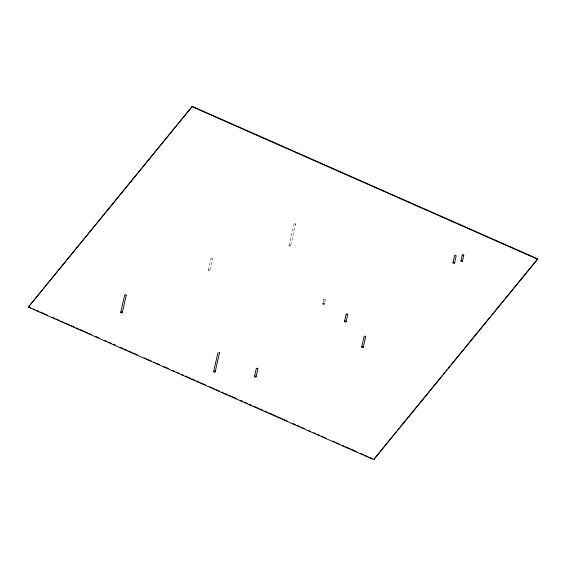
<?xml version="1.0" encoding="UTF-8"?>
<svg xmlns="http://www.w3.org/2000/svg" width="566" height="566" viewBox="0 0 566 566"><rect width="100%" height="100%" fill="white"/><g stroke="black" fill="none" stroke-linecap="round" stroke-linejoin="round"><path stroke-width="0.42" stroke-dasharray="2.83 2.12" d="M208.359 270.201L211.012 258.513M209.88 270.569A0.778 0.488 12.8 0 0 208.847 269.883A0.778 0.488 12.8 0 0 208.628 270.704A0.778 0.488 12.8 0 0 209.88 270.569L212.533 258.881A0.778 0.488 12.8 0 0 211.5 258.195A0.778 0.488 12.8 0 0 211.288 259.016A0.778 0.488 12.8 0 0 212.533 258.881M289.042 245.679L294.044 223.676M290.563 246.047A0.778 0.488 12.8 0 0 289.53 245.361A0.778 0.488 12.8 0 0 289.311 246.182A0.778 0.488 12.8 0 0 290.563 246.047L295.558 224.044A0.778 0.488 12.8 0 0 294.532 223.358A0.778 0.488 12.8 0 0 294.313 224.178A0.778 0.488 12.8 0 0 295.558 224.044M323.236 301.975L323.922 298.94M324.75 302.343L325.443 299.308A0.778 0.488 12.8 0 0 324.41 298.622A0.778 0.488 12.8 0 0 324.191 299.442A0.778 0.488 12.8 0 0 325.443 299.308"/><path stroke-width="0.85" d="M28.3 307.147L192.291 106.366L537.7 258.853L537.608 259.249L373.709 459.634L28.3 307.147L192.291 106.366M120.77 312.262L124.697 294.985A0.778 0.488 12.8 0 1 125.503 294.681A0.778 0.488 12.8 0 1 126.218 295.303M122.284 312.63A0.778 0.488 12.8 0 0 121.258 311.944A0.778 0.488 12.8 0 0 121.039 312.765A0.778 0.488 12.8 0 0 122.284 312.63L126.211 295.353M213.686 371.445L217.995 352.469M215.207 371.812A0.778 0.488 12.8 0 0 214.174 371.126A0.778 0.488 12.8 0 0 213.962 371.947A0.778 0.488 12.8 0 0 215.207 371.812L219.516 352.837M254.523 376.404L256.341 368.388M256.044 376.772A0.778 0.488 12.8 0 0 255.011 376.086A0.778 0.488 12.8 0 0 254.792 376.906A0.778 0.488 12.8 0 0 256.044 376.772L257.863 368.756M344.553 321.297L346.151 314.243M346.074 321.665A0.778 0.488 12.8 0 0 345.041 320.979A0.778 0.488 12.8 0 0 344.821 321.792A0.778 0.488 12.8 0 0 346.074 321.665L347.673 314.611M361.731 346.887L364.101 336.466A0.778 0.488 12.8 0 1 365.367 336.346M363.252 347.255A0.778 0.488 12.8 0 0 362.219 346.569A0.778 0.488 12.8 0 0 362.007 347.39A0.778 0.488 12.8 0 0 363.252 347.255L365.622 336.834M373.709 459.634L393.936 434.617M452.998 262.596L454.597 255.556A0.778 0.488 12.8 0 1 455.481 255.273A0.778 0.488 12.8 0 1 456.118 255.931L454.519 262.964A0.778 0.488 12.8 0 1 453.267 263.098A0.778 0.488 12.8 0 1 453.486 262.277A0.778 0.488 12.8 0 1 454.519 262.964M460.957 260.792L462.252 255.096M462.472 261.159A0.778 0.488 12.8 0 0 461.446 260.473A0.778 0.488 12.8 0 0 461.226 261.294A0.778 0.488 12.8 0 0 462.472 261.159L463.766 255.464M395.054 433.252L396.172 431.879M397.297 430.514L398.973 428.462M400.091 427.097L442.046 375.803M443.164 374.43L444.841 372.378M445.958 371.013L447.076 369.648M448.201 368.275L449.878 366.223M450.996 364.858L490.149 316.981M491.274 315.616L492.951 313.564M494.068 312.199L537.7 258.853M192.199 106.762L537.608 259.249M28.392 306.751L30.819 307.826M33.245 308.895L34.859 309.609M36.479 310.324L38.905 311.392M40.526 312.107L47.806 315.326M51.846 317.109L54.272 318.177M55.892 318.891L59.126 320.321M60.746 321.035L63.173 322.111M64.793 322.825L69.646 324.962M71.259 325.676L74.5 327.106M76.12 327.82L78.547 328.896M80.16 329.61L87.44 332.822M89.06 333.537L91.487 334.605M95.534 336.395L98.767 337.824M104.427 340.322L106.854 341.39M108.474 342.105L111.707 343.534M113.327 344.248L115.754 345.324M119.801 347.107L122.228 348.175M123.841 348.889L127.081 350.319M128.694 351.033L131.121 352.109M132.741 352.823L137.595 354.96M144.068 357.818L146.495 358.894M148.108 359.608L151.348 361.03M153.775 362.106L155.388 362.82M157.008 363.535L159.435 364.603M163.482 366.393L168.335 368.53M172.375 370.32L174.802 371.388M176.422 372.103L179.655 373.532M181.276 374.246L183.702 375.315M185.323 376.029L190.176 378.173M191.789 378.887L195.029 380.317M196.643 381.031L199.069 382.107M200.689 382.814L205.543 384.958M209.59 386.748L214.443 388.892M216.056 389.599L219.297 391.028M221.723 392.104L223.344 392.818M224.957 393.533L227.383 394.601M229.004 395.316L236.284 398.528M240.331 400.318L242.757 401.386M244.37 402.101L247.611 403.53M249.224 404.244L251.651 405.313M253.271 406.027L258.124 408.171M259.744 408.885L262.978 410.315M264.598 411.029L267.025 412.098M268.638 412.812L275.918 416.031M277.538 416.746L282.392 418.882M284.012 419.597L287.245 421.026M292.905 423.531L295.332 424.599M296.952 425.314L300.185 426.743M301.805 427.457L304.232 428.526M308.279 430.316L310.706 431.384M313.939 432.813L315.559 433.528M317.172 434.242L319.599 435.311M321.219 436.025L326.073 438.169M332.546 441.027L334.973 442.096M336.586 442.81L339.826 444.239M342.253 445.315L343.866 446.029M345.486 446.744L350.34 448.88M351.96 449.595L356.813 451.739M360.853 453.529L363.28 454.597M364.9 455.312L368.133 456.741M369.754 457.455L372.18 458.524M346.25 314.088A0.778 0.488 12.8 0 1 347.687 314.519M256.384 368.303A0.778 0.488 12.8 0 1 256.476 368.197M257.431 368.169A0.778 0.488 12.8 0 1 257.827 368.501M219.268 352.349A0.778 0.488 12.8 0 1 219.481 352.922M462.316 254.976A0.778 0.488 12.8 0 1 463.278 254.856M463.519 254.976A0.778 0.488 12.8 0 1 463.773 255.316M365.516 336.48A0.778 0.488 12.8 0 1 365.629 336.784M323.158 303.992A0.778 0.488 12.8 0 0 324.41 303.857A0.778 0.488 12.8 0 0 323.377 303.171A0.778 0.488 12.8 0 0 323.158 303.992"/></g></svg>
